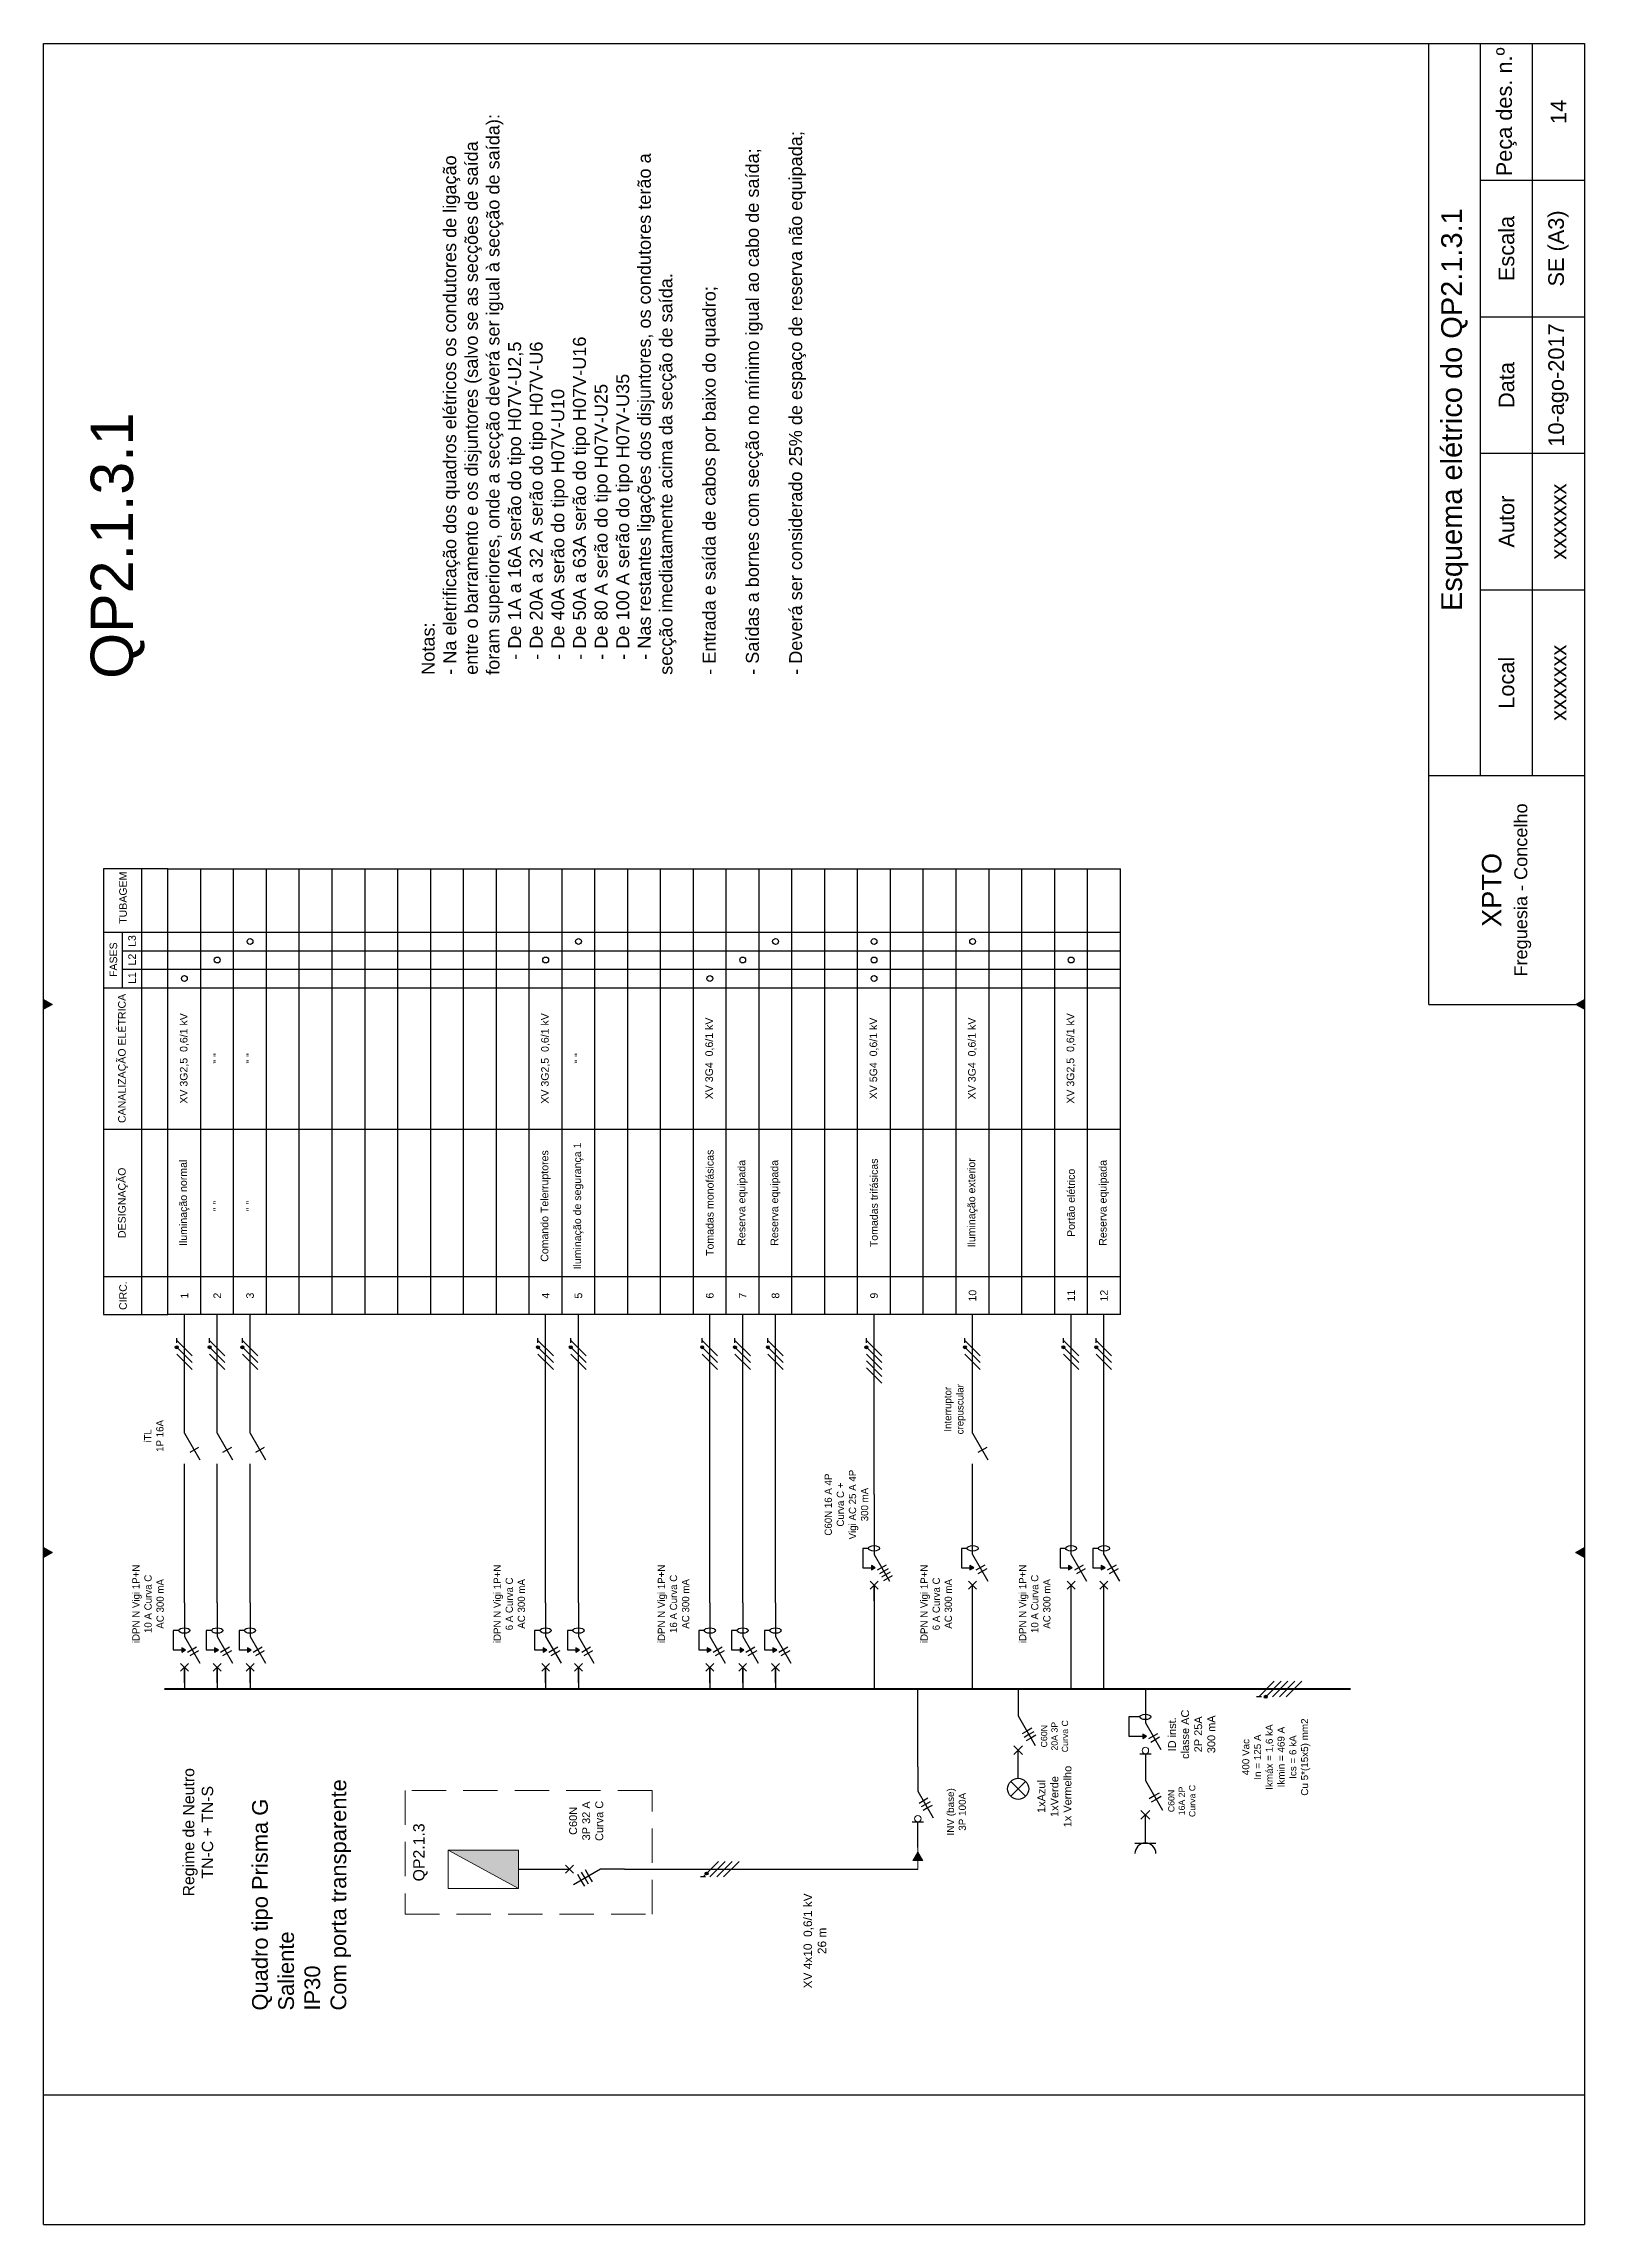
# Model space of a CAD drawing. Header units: millimetres. Extents: x -32 to 1412, y -324 to 2887.
# Drawn here: x 1006 to 1148.5, y 2384.6 to 2586.4 of the extents above; entities that cross this region are included whole.
import ezdxf

# ---------------------------------------------------------------- set-up
doc = ezdxf.new("R2010")
doc.units = ezdxf.units.MM
doc.header["$LTSCALE"] = 0.5
doc.linetypes.add('DASHDOT', pattern=[25.4, 12.7, -6.35, 0, -6.35])
doc.linetypes.add('HIDDEN', pattern=[9.525, 6.35, -3.175])
doc.layers.get('0').update_dxf_attribs({"linetype": 'CONTINUOUS'})
for name, color, linetype in [('aparelhagem', 3, 'CONTINUOUS'), ('ESQUADRIA', 7, 'CONTINUOUS'), ('Iluminacao Seguranca', 3, 'CONTINUOUS'), ('LEGENDA', 1, 'CONTINUOUS'), ('TEXTO', 7, 'ByBlock')]:
    doc.layers.add(name, color=color, linetype=linetype)
doc.layers.add('barramentos', color=1, linetype='CONTINUOUS', lineweight=50)
doc.layers.add('ESQUEMA', color=3, linetype='CONTINUOUS', lineweight=0)
doc.styles.add('ITED_3', font='romans.shx', dxfattribs={"width": 0.9, "height": 0.1})

msp = doc.modelspace()

# ---------------------------------------------------------------- hatches: boundary and pattern name
for points in [[(1006.745, 2497.522), (1005.951, 2497.064), (1005.951, 2497.98)], [(1147.718, 2497.522), (1148.511, 2497.98), (1148.511, 2497.064)], [(1006.745, 2446.79), (1005.951, 2446.332), (1005.951, 2447.248)], [(1147.718, 2446.79), (1148.511, 2447.248), (1148.511, 2446.332)]]:
    msp.add_hatch(color=7).paths.add_polyline_path(points)
at = {"layer": 'aparelhagem'}
h = msp.add_hatch(color=256, dxfattribs=at)
edge = h.paths.add_edge_path()
edge.add_arc((1018.263, 2465.786), 0.138, 0, 360)
h = msp.add_hatch(color=256, dxfattribs=at)
edge = h.paths.add_edge_path()
edge.add_arc((1021.302, 2465.786), 0.138, 0, 360)
h = msp.add_hatch(color=256, dxfattribs=at)
edge = h.paths.add_edge_path()
edge.add_arc((1024.341, 2465.786), 0.138, 0, 360)
h = msp.add_hatch(color=256, dxfattribs=at)
edge = h.paths.add_edge_path()
edge.add_arc((1051.689, 2465.786), 0.138, 0, 360)
h = msp.add_hatch(color=256, dxfattribs=at)
edge = h.paths.add_edge_path()
edge.add_arc((1054.728, 2465.786), 0.138, 0, 360)
h = msp.add_hatch(color=256, dxfattribs=at)
edge = h.paths.add_edge_path()
edge.add_arc((1066.883, 2465.786), 0.138, 0, 360)
h = msp.add_hatch(color=256, dxfattribs=at)
edge = h.paths.add_edge_path()
edge.add_arc((1069.921, 2465.786), 0.138, 0, 360)
h = msp.add_hatch(color=256, dxfattribs=at)
edge = h.paths.add_edge_path()
edge.add_arc((1072.96, 2465.786), 0.138, 0, 360)
h = msp.add_hatch(color=256, dxfattribs=at)
edge = h.paths.add_edge_path()
edge.add_arc((1082.076, 2465.786), 0.138, 0, 360)
h = msp.add_hatch(color=256, dxfattribs=at)
edge = h.paths.add_edge_path()
edge.add_arc((1091.192, 2465.786), 0.138, 0, 360)
h = msp.add_hatch(color=256, dxfattribs=at)
edge = h.paths.add_edge_path()
edge.add_arc((1100.309, 2465.786), 0.138, 0, 360)
h = msp.add_hatch(color=256, dxfattribs=at)
edge = h.paths.add_edge_path()
edge.add_arc((1103.347, 2465.786), 0.138, 0, 360)
for points in [[(1082.545, 2445.178), (1082.896, 2445.382), (1082.545, 2445.585)], [(1091.661, 2445.178), (1092.013, 2445.382), (1091.661, 2445.585)], [(1100.777, 2445.178), (1101.129, 2445.382), (1100.777, 2445.585)], [(1103.816, 2445.178), (1104.167, 2445.382), (1103.816, 2445.585)], [(1018.732, 2437.574), (1019.084, 2437.777), (1018.732, 2437.98)], [(1021.77, 2437.574), (1022.122, 2437.777), (1021.77, 2437.98)], [(1024.809, 2437.574), (1025.161, 2437.777), (1024.809, 2437.98)], [(1052.157, 2437.574), (1052.509, 2437.777), (1052.157, 2437.98)], [(1055.196, 2437.574), (1055.548, 2437.777), (1055.196, 2437.98)], [(1067.351, 2437.574), (1067.703, 2437.777), (1067.351, 2437.98)], [(1070.39, 2437.574), (1070.742, 2437.777), (1070.39, 2437.98)], [(1073.428, 2437.574), (1073.78, 2437.777), (1073.428, 2437.98)], [(1107.651, 2429.576), (1108.003, 2429.779), (1107.651, 2429.982)]]:
    msp.add_hatch(color=256, dxfattribs=at).paths.add_polyline_path(points)
h = msp.add_hatch(color=256, dxfattribs=at)
edge = h.paths.add_edge_path()
edge.add_arc((1119.029, 2433.442), 0.138, 0, 360)
h = msp.add_hatch(color=256, dxfattribs=at)
edge = h.paths.add_edge_path()
edge.add_arc((1067.286, 2417.082), 0.138, 0, 360)
at = {"layer": 'ESQUEMA', "ltscale": 0.05}
msp.add_hatch(color=256, dxfattribs=at).paths.add_polyline_path([(1049.903, 2415.705), (1049.903, 2419.241), (1043.379, 2419.241)])
at = {"layer": 'ESQUEMA'}
msp.add_hatch(color=256, dxfattribs=at).paths.add_polyline_path([(1086.837, 2419.1), (1086.371, 2418.292), (1087.304, 2418.292)])

# ---------------------------------------------------------------- linework, layer by layer
at = {"color": 7}
for points in [[(1006.745, 2497.522), (1005.951, 2497.064), (1005.951, 2497.98)], [(1147.718, 2497.522), (1148.511, 2497.98), (1148.511, 2497.064)], [(1006.745, 2446.79), (1005.951, 2446.332), (1005.951, 2447.248)], [(1147.718, 2446.79), (1148.511, 2447.248), (1148.511, 2446.332)]]:
    msp.add_lwpolyline(points, close=True, dxfattribs=at)
at = {"layer": 'aparelhagem'}
for p, q in [((1018.976, 2457.845), (1018.976, 2468.804)), ((1022.015, 2457.845), (1022.015, 2468.804)), ((1025.053, 2457.845), (1025.053, 2468.804)), ((1052.402, 2454.995), (1052.402, 2468.804)), ((1055.44, 2454.995), (1055.44, 2468.804)), ((1067.595, 2454.995), (1067.595, 2468.804)), ((1070.634, 2454.995), (1070.634, 2468.804)), ((1073.673, 2454.995), (1073.673, 2468.804)), ((1082.789, 2456.766), (1082.789, 2468.804)), ((1091.905, 2457.845), (1091.905, 2468.804)), ((1101.021, 2457.845), (1101.021, 2468.804)), ((1104.06, 2457.845), (1104.06, 2468.804)), ((1018.263, 2466.42), (1019.689, 2464.994)), ((1021.302, 2466.42), (1022.727, 2464.994)), ((1024.341, 2466.42), (1025.766, 2464.994)), ((1051.689, 2466.42), (1053.114, 2464.994)), ((1054.728, 2466.42), (1056.153, 2464.994)), ((1066.883, 2466.42), (1068.308, 2464.994)), ((1069.921, 2466.42), (1071.347, 2464.994)), ((1072.96, 2466.42), (1074.385, 2464.994)), ((1082.076, 2466.42), (1083.501, 2464.994)), ((1091.192, 2466.42), (1092.618, 2464.994)), ((1100.309, 2466.42), (1101.734, 2464.994)), ((1103.347, 2466.42), (1104.772, 2464.994)), ((1018.263, 2465.786), (1019.689, 2464.361)), ((1018.263, 2465.152), (1019.689, 2463.727)), ((1021.302, 2465.786), (1022.727, 2464.361)), ((1021.302, 2465.152), (1022.727, 2463.727)), ((1024.341, 2465.786), (1025.766, 2464.361)), ((1024.341, 2465.152), (1025.766, 2463.727)), ((1051.689, 2465.786), (1053.114, 2464.361)), ((1051.689, 2465.152), (1053.114, 2463.727)), ((1054.728, 2465.786), (1056.153, 2464.361)), ((1054.728, 2465.152), (1056.153, 2463.727)), ((1066.883, 2465.786), (1068.308, 2464.361)), ((1066.883, 2465.152), (1068.308, 2463.727)), ((1069.921, 2465.786), (1071.347, 2464.361)), ((1069.921, 2465.152), (1071.347, 2463.727)), ((1072.96, 2465.786), (1074.385, 2464.361)), ((1072.96, 2465.152), (1074.385, 2463.727)), ((1082.076, 2465.786), (1083.501, 2464.361)), ((1082.076, 2465.152), (1083.501, 2463.727)), ((1082.076, 2464.518), (1083.501, 2463.093)), ((1091.192, 2465.786), (1092.618, 2464.361)), ((1091.192, 2465.152), (1092.618, 2463.727)), ((1100.309, 2465.786), (1101.734, 2464.361)), ((1100.309, 2465.152), (1101.734, 2463.727)), ((1103.347, 2465.786), (1104.772, 2464.361)), ((1103.347, 2465.152), (1104.772, 2463.727)), ((1082.076, 2463.885), (1083.501, 2462.46)), ((1018.976, 2457.845), (1020.401, 2455.377)), ((1018.976, 2457.845), (1020.401, 2455.377)), ((1020.288, 2456.523), (1019.465, 2456.048)), ((1022.015, 2457.845), (1023.44, 2455.377)), ((1022.015, 2457.845), (1023.44, 2455.377)), ((1023.327, 2456.523), (1022.503, 2456.048)), ((1025.053, 2457.845), (1026.478, 2455.377)), ((1025.053, 2457.845), (1026.478, 2455.377)), ((1026.365, 2456.523), (1025.542, 2456.048)), ((1082.789, 2452.155), (1082.789, 2456.766)), ((1091.905, 2457.845), (1093.33, 2455.377)), ((1091.905, 2457.845), (1093.33, 2455.377)), ((1093.217, 2456.523), (1092.394, 2456.048)), ((1101.021, 2446.616), (1101.021, 2457.845)), ((1104.06, 2446.616), (1104.06, 2457.845)), ((1018.976, 2449.161), (1018.976, 2454.995)), ((1022.015, 2449.161), (1022.015, 2454.995)), ((1025.053, 2449.161), (1025.053, 2454.995)), ((1052.402, 2449.161), (1052.402, 2454.995)), ((1055.44, 2449.161), (1055.44, 2454.995)), ((1067.595, 2449.161), (1067.595, 2454.995)), ((1070.634, 2449.161), (1070.634, 2454.995)), ((1073.673, 2449.161), (1073.673, 2454.995)), ((1091.905, 2446.616), (1091.905, 2454.995)), ((1082.789, 2452.155), (1082.789, 2446.616)), ((1018.976, 2442.126), (1018.976, 2449.161)), ((1022.015, 2442.126), (1022.015, 2449.161)), ((1025.053, 2442.126), (1025.053, 2449.161)), ((1052.402, 2442.126), (1052.402, 2449.161)), ((1055.44, 2442.126), (1055.44, 2449.161)), ((1067.595, 2442.126), (1067.595, 2449.161)), ((1070.634, 2442.126), (1070.634, 2449.161)), ((1073.673, 2442.126), (1073.673, 2449.161)), ((1081.765, 2447.175), (1081.765, 2445.382)), ((1082.276, 2447.175), (1081.765, 2447.175)), ((1082.789, 2446.616), (1084.214, 2444.148)), ((1090.881, 2447.175), (1090.881, 2445.382)), ((1091.392, 2447.175), (1090.881, 2447.175)), ((1091.905, 2446.616), (1093.33, 2444.148)), ((1099.997, 2447.175), (1099.997, 2445.382)), ((1100.508, 2447.175), (1099.997, 2447.175)), ((1101.021, 2446.616), (1102.446, 2444.148)), ((1103.036, 2447.175), (1103.036, 2445.382)), ((1103.547, 2447.175), (1103.036, 2447.175)), ((1104.06, 2446.616), (1105.485, 2444.148)), ((1081.765, 2445.382), (1082.662, 2445.382)), ((1082.421, 2443.398), (1083.156, 2444.133)), ((1082.421, 2444.133), (1083.156, 2443.398)), ((1082.421, 2444.133), (1083.156, 2443.398)), ((1082.421, 2443.398), (1083.156, 2444.133)), ((1083.913, 2445.619), (1083.09, 2445.144)), ((1084.101, 2445.294), (1083.278, 2444.819)), ((1084.289, 2444.969), (1083.465, 2444.493)), ((1084.477, 2444.643), (1083.653, 2444.168)), ((1090.881, 2445.382), (1091.778, 2445.382)), ((1091.538, 2443.398), (1092.272, 2444.133)), ((1091.538, 2444.133), (1092.272, 2443.398)), ((1091.538, 2444.133), (1092.272, 2443.398)), ((1091.538, 2443.398), (1092.272, 2444.133)), ((1093.029, 2445.619), (1092.206, 2445.144)), ((1093.217, 2445.294), (1092.394, 2444.819)), ((1099.997, 2445.382), (1100.894, 2445.382)), ((1100.654, 2443.398), (1101.388, 2444.133)), ((1100.654, 2444.133), (1101.388, 2443.398)), ((1100.654, 2444.133), (1101.388, 2443.398)), ((1100.654, 2443.398), (1101.388, 2444.133)), ((1102.145, 2445.619), (1101.322, 2445.144)), ((1102.333, 2445.294), (1101.51, 2444.819)), ((1103.036, 2445.382), (1103.933, 2445.382)), ((1103.692, 2443.398), (1104.427, 2444.133)), ((1103.692, 2444.133), (1104.427, 2443.398)), ((1103.692, 2444.133), (1104.427, 2443.398)), ((1103.692, 2443.398), (1104.427, 2444.133)), ((1105.184, 2445.619), (1104.361, 2445.144)), ((1105.372, 2445.294), (1104.548, 2444.819)), ((1018.976, 2442.126), (1018.976, 2439.011)), ((1022.015, 2442.126), (1022.015, 2439.011)), ((1025.053, 2442.126), (1025.053, 2439.011)), ((1052.402, 2442.126), (1052.402, 2439.011)), ((1055.44, 2442.126), (1055.44, 2439.011)), ((1067.595, 2442.126), (1067.595, 2439.011)), ((1070.634, 2442.126), (1070.634, 2439.011)), ((1073.673, 2442.126), (1073.673, 2439.011)), ((1082.789, 2442.33), (1082.789, 2443.766)), ((1082.789, 2443.766), (1082.789, 2434.155)), ((1091.905, 2434.155), (1091.905, 2443.766)), ((1101.021, 2434.155), (1101.021, 2443.766)), ((1104.06, 2434.155), (1104.06, 2443.766)), ((1017.952, 2439.57), (1017.952, 2437.777)), ((1018.463, 2439.57), (1017.952, 2439.57)), ((1018.976, 2439.011), (1020.401, 2436.543)), ((1020.991, 2439.57), (1020.991, 2437.777)), ((1021.501, 2439.57), (1020.991, 2439.57)), ((1022.015, 2439.011), (1023.44, 2436.543)), ((1024.029, 2439.57), (1024.029, 2437.777)), ((1024.54, 2439.57), (1024.029, 2439.57)), ((1025.053, 2439.011), (1026.478, 2436.543)), ((1051.378, 2439.57), (1051.378, 2437.777)), ((1051.889, 2439.57), (1051.378, 2439.57)), ((1052.402, 2439.011), (1053.827, 2436.543)), ((1054.416, 2439.57), (1054.416, 2437.777)), ((1054.927, 2439.57), (1054.416, 2439.57)), ((1055.44, 2439.011), (1056.865, 2436.543)), ((1066.571, 2439.57), (1066.571, 2437.777)), ((1067.082, 2439.57), (1066.571, 2439.57)), ((1067.595, 2439.011), (1069.02, 2436.543)), ((1069.61, 2439.57), (1069.61, 2437.777)), ((1070.121, 2439.57), (1069.61, 2439.57)), ((1070.634, 2439.011), (1072.059, 2436.543)), ((1072.649, 2439.57), (1072.649, 2437.777)), ((1073.16, 2439.57), (1072.649, 2439.57)), ((1073.673, 2439.011), (1075.098, 2436.543)), ((1017.952, 2437.777), (1018.849, 2437.777)), ((1018.609, 2435.794), (1019.343, 2436.528)), ((1018.609, 2436.528), (1019.343, 2435.794)), ((1018.609, 2436.528), (1019.343, 2435.794)), ((1018.609, 2435.794), (1019.343, 2436.528)), ((1018.976, 2434.725), (1018.976, 2436.161)), ((1018.976, 2436.161), (1018.976, 2434.155)), ((1018.976, 2434.725), (1018.976, 2436.161)), ((1020.1, 2438.015), (1019.277, 2437.539)), ((1020.288, 2437.689), (1019.465, 2437.214)), ((1020.991, 2437.777), (1021.888, 2437.777)), ((1021.647, 2435.794), (1022.382, 2436.528)), ((1021.647, 2436.528), (1022.382, 2435.794)), ((1021.647, 2436.528), (1022.382, 2435.794)), ((1021.647, 2435.794), (1022.382, 2436.528)), ((1022.015, 2434.725), (1022.015, 2436.161)), ((1022.015, 2436.161), (1022.015, 2434.155)), ((1022.015, 2434.725), (1022.015, 2436.161)), ((1023.139, 2438.015), (1022.315, 2437.539)), ((1023.327, 2437.689), (1022.503, 2437.214)), ((1024.029, 2437.777), (1024.926, 2437.777)), ((1024.686, 2435.794), (1025.421, 2436.528)), ((1024.686, 2436.528), (1025.421, 2435.794)), ((1024.686, 2436.528), (1025.421, 2435.794)), ((1024.686, 2435.794), (1025.421, 2436.528)), ((1025.053, 2434.725), (1025.053, 2436.161)), ((1025.053, 2436.161), (1025.053, 2434.155)), ((1025.053, 2434.725), (1025.053, 2436.161)), ((1026.178, 2438.015), (1025.354, 2437.539)), ((1026.365, 2437.689), (1025.542, 2437.214)), ((1051.378, 2437.777), (1052.275, 2437.777)), ((1052.034, 2435.794), (1052.769, 2436.528)), ((1052.034, 2436.528), (1052.769, 2435.794)), ((1052.034, 2436.528), (1052.769, 2435.794)), ((1052.034, 2435.794), (1052.769, 2436.528)), ((1052.402, 2434.725), (1052.402, 2436.161)), ((1052.402, 2436.161), (1052.402, 2434.155)), ((1052.402, 2434.725), (1052.402, 2436.161)), ((1053.526, 2438.015), (1052.703, 2437.539)), ((1053.714, 2437.689), (1052.89, 2437.214)), ((1054.416, 2437.777), (1055.313, 2437.777)), ((1055.073, 2435.794), (1055.808, 2436.528)), ((1055.073, 2436.528), (1055.808, 2435.794)), ((1055.073, 2436.528), (1055.808, 2435.794)), ((1055.073, 2435.794), (1055.808, 2436.528)), ((1055.44, 2434.725), (1055.44, 2436.161)), ((1055.44, 2436.161), (1055.44, 2434.155)), ((1055.44, 2434.725), (1055.44, 2436.161)), ((1056.565, 2438.015), (1055.741, 2437.539)), ((1056.752, 2437.689), (1055.929, 2437.214)), ((1066.571, 2437.777), (1067.468, 2437.777)), ((1067.228, 2435.794), (1067.963, 2436.528)), ((1067.228, 2436.528), (1067.963, 2435.794)), ((1067.228, 2436.528), (1067.963, 2435.794)), ((1067.228, 2435.794), (1067.963, 2436.528)), ((1067.595, 2434.725), (1067.595, 2436.161)), ((1067.595, 2436.161), (1067.595, 2434.155)), ((1067.595, 2434.725), (1067.595, 2436.161)), ((1068.719, 2438.015), (1067.896, 2437.539)), ((1068.907, 2437.689), (1068.084, 2437.214)), ((1069.61, 2437.777), (1070.507, 2437.777)), ((1070.267, 2435.794), (1071.001, 2436.528)), ((1070.267, 2436.528), (1071.001, 2435.794)), ((1070.267, 2436.528), (1071.001, 2435.794)), ((1070.267, 2435.794), (1071.001, 2436.528)), ((1070.634, 2434.725), (1070.634, 2436.161)), ((1070.634, 2436.161), (1070.634, 2434.155)), ((1070.634, 2434.725), (1070.634, 2436.161)), ((1071.758, 2438.015), (1070.935, 2437.539)), ((1071.946, 2437.689), (1071.123, 2437.214)), ((1072.649, 2437.777), (1073.546, 2437.777)), ((1073.305, 2435.794), (1074.04, 2436.528)), ((1073.305, 2436.528), (1074.04, 2435.794)), ((1073.305, 2436.528), (1074.04, 2435.794)), ((1073.305, 2435.794), (1074.04, 2436.528)), ((1073.673, 2434.725), (1073.673, 2436.161)), ((1073.673, 2436.161), (1073.673, 2434.155)), ((1073.673, 2434.725), (1073.673, 2436.161)), ((1074.797, 2438.015), (1073.974, 2437.539)), ((1074.985, 2437.689), (1074.161, 2437.214)), ((1086.837, 2426.958), (1086.837, 2434.155)), ((1096.121, 2434.155), (1096.121, 2431.669)), ((1096.121, 2434.155), (1096.121, 2431.669)), ((1107.895, 2434.155), (1107.895, 2431.013)), ((1118.395, 2433.442), (1119.82, 2434.867)), ((1119.029, 2433.442), (1120.454, 2434.867)), ((1119.662, 2433.442), (1121.087, 2434.867)), ((1120.296, 2433.442), (1121.721, 2434.867)), ((1120.93, 2433.442), (1122.355, 2434.867)), ((1118.629, 2433.442), (1118.161, 2433.442)), ((1096.121, 2431.669), (1097.704, 2428.927)), ((1096.121, 2431.669), (1097.704, 2428.927)), ((1096.936, 2430.257), (1096.479, 2429.993)), ((1097.394, 2430.521), (1096.936, 2430.257)), ((1097.579, 2430.201), (1097.121, 2429.936)), ((1097.579, 2430.201), (1097.121, 2429.936)), ((1106.36, 2431.572), (1106.36, 2429.779)), ((1107.382, 2431.572), (1106.36, 2431.572)), ((1107.895, 2431.013), (1109.32, 2428.545)), ((1109.019, 2430.017), (1108.196, 2429.541)), ((1095.713, 2428.094), (1096.529, 2428.911)), ((1095.713, 2428.911), (1096.529, 2428.094)), ((1095.713, 2428.911), (1096.529, 2428.094)), ((1095.713, 2428.094), (1096.529, 2428.911)), ((1096.121, 2425.894), (1096.121, 2428.502)), ((1097.121, 2429.936), (1096.664, 2429.672)), ((1097.121, 2429.936), (1096.664, 2429.672)), ((1097.307, 2429.616), (1096.849, 2429.352)), ((1097.764, 2429.88), (1097.307, 2429.616)), ((1106.36, 2429.779), (1107.768, 2429.779)), ((1107.375, 2428.163), (1108.414, 2428.163)), ((1107.895, 2428.163), (1107.895, 2425.678)), ((1107.895, 2428.163), (1107.895, 2426.727)), ((1109.207, 2429.691), (1108.384, 2429.216)), ((1086.837, 2426.958), (1086.837, 2424.715)), ((1086.837, 2424.715), (1088.266, 2422.24)), ((1087.776, 2424.042), (1087.363, 2423.804)), ((1096.81, 2425.609), (1095.432, 2424.231)), ((1095.432, 2425.609), (1096.81, 2424.231)), ((1107.895, 2425.678), (1109.478, 2422.935)), ((1107.895, 2425.678), (1109.478, 2422.935)), ((1108.71, 2424.266), (1108.253, 2424.002)), ((1108.895, 2423.945), (1108.438, 2423.681)), ((1108.895, 2423.945), (1108.438, 2423.681)), ((1109.168, 2424.53), (1108.71, 2424.266)), ((1109.353, 2424.209), (1108.895, 2423.945)), ((1109.353, 2424.209), (1108.895, 2423.945)), ((1087.363, 2423.804), (1086.951, 2423.566)), ((1087.552, 2423.478), (1087.139, 2423.239)), ((1087.74, 2423.151), (1087.327, 2422.913)), ((1087.965, 2423.716), (1087.552, 2423.478)), ((1088.153, 2423.39), (1087.74, 2423.151)), ((1107.487, 2422.103), (1108.303, 2422.919)), ((1107.487, 2422.919), (1108.303, 2422.103)), ((1107.487, 2422.919), (1108.303, 2422.103)), ((1107.487, 2422.103), (1108.303, 2422.919)), ((1107.895, 2419.903), (1107.895, 2422.511)), ((1086.316, 2421.857), (1087.358, 2421.857)), ((1086.837, 2419.503), (1086.837, 2421.857)), ((1066.962, 2416.759), (1068.391, 2418.188)), ((1067.598, 2416.759), (1069.027, 2418.188)), ((1068.233, 2416.759), (1069.662, 2418.188)), ((1068.869, 2416.759), (1070.298, 2418.188)), ((1049.903, 2417.473), (1054.611, 2417.473)), ((1054.979, 2417.105), (1054.242, 2417.842)), ((1054.979, 2417.842), (1054.242, 2417.105)), ((1054.979, 2417.842), (1054.242, 2417.105)), ((1054.979, 2417.105), (1054.242, 2417.842)), ((1057.469, 2417.473), (1054.994, 2416.044)), ((1055.694, 2416.449), (1055.376, 2417)), ((1056.012, 2415.898), (1055.694, 2416.449)), ((1056.052, 2416.655), (1055.734, 2417.206)), ((1056.37, 2416.104), (1056.052, 2416.655)), ((1056.41, 2416.862), (1056.092, 2417.413)), ((1056.728, 2416.311), (1056.41, 2416.862)), ((1059.712, 2417.473), (1057.469, 2417.473)), ((1059.712, 2417.473), (1086.837, 2417.473)), ((1066.962, 2416.759), (1066.728, 2416.759)), ((1066.962, 2416.759), (1066.728, 2416.759)), ((1067.196, 2416.759), (1066.962, 2416.759)), ((1067.196, 2416.759), (1066.962, 2416.759))]:
    msp.add_line(p, q, dxfattribs=at)
for points in [[(1082.545, 2445.178), (1082.896, 2445.382), (1082.545, 2445.585)], [(1091.661, 2445.178), (1092.013, 2445.382), (1091.661, 2445.585)], [(1100.777, 2445.178), (1101.129, 2445.382), (1100.777, 2445.585)], [(1103.816, 2445.178), (1104.167, 2445.382), (1103.816, 2445.585)], [(1018.732, 2437.574), (1019.084, 2437.777), (1018.732, 2437.98)], [(1021.77, 2437.574), (1022.122, 2437.777), (1021.77, 2437.98)], [(1024.809, 2437.574), (1025.161, 2437.777), (1024.809, 2437.98)], [(1052.157, 2437.574), (1052.509, 2437.777), (1052.157, 2437.98)], [(1055.196, 2437.574), (1055.548, 2437.777), (1055.196, 2437.98)], [(1067.351, 2437.574), (1067.703, 2437.777), (1067.351, 2437.98)], [(1070.39, 2437.574), (1070.742, 2437.777), (1070.39, 2437.98)], [(1073.428, 2437.574), (1073.78, 2437.777), (1073.428, 2437.98)], [(1107.651, 2429.576), (1108.003, 2429.779), (1107.651, 2429.982)]]:
    msp.add_lwpolyline(points, close=True, dxfattribs=at)
for centre, radius in [((1018.263, 2465.786), 0.138), ((1018.263, 2465.786), 0.138), ((1021.302, 2465.786), 0.138), ((1021.302, 2465.786), 0.138), ((1024.341, 2465.786), 0.138), ((1024.341, 2465.786), 0.138), ((1051.689, 2465.786), 0.138), ((1051.689, 2465.786), 0.138), ((1054.728, 2465.786), 0.138), ((1054.728, 2465.786), 0.138), ((1066.883, 2465.786), 0.138), ((1066.883, 2465.786), 0.138), ((1069.921, 2465.786), 0.138), ((1069.921, 2465.786), 0.138), ((1072.96, 2465.786), 0.138), ((1072.96, 2465.786), 0.138), ((1082.076, 2465.786), 0.138), ((1082.076, 2465.786), 0.138), ((1091.192, 2465.786), 0.138), ((1091.192, 2465.786), 0.138), ((1100.309, 2465.786), 0.138), ((1100.309, 2465.786), 0.138), ((1103.347, 2465.786), 0.138), ((1103.347, 2465.786), 0.138), ((1119.029, 2433.442), 0.138), ((1119.029, 2433.442), 0.138), ((1096.121, 2424.92), 0.974), ((1067.286, 2417.082), 0.138), ((1067.286, 2417.082), 0.138)]:
    msp.add_circle(centre, radius, dxfattribs=at)
msp.add_arc((1107.895, 2418.928), 0.974, 0, 180, dxfattribs=at)
for centre in [(1082.789, 2447.175), (1091.905, 2447.175), (1101.021, 2447.175), (1104.06, 2447.175), (1018.976, 2439.57), (1022.015, 2439.57), (1025.053, 2439.57), (1052.402, 2439.57), (1055.44, 2439.57), (1067.595, 2439.57), (1070.634, 2439.57), (1073.673, 2439.57), (1107.895, 2431.572)]:
    msp.add_ellipse(centre, major_axis=(0.513, 0), ratio=0.4905998, dxfattribs=at)
at = {"layer": 'barramentos'}
msp.add_line((1126.871, 2434.155), (1017.123, 2434.155), dxfattribs=at)
at = {"layer": 'ESQUADRIA'}
for p, q in [((1005.951, 2384.608), (1005.951, 2586.435)), ((1005.951, 2586.435), (1148.511, 2586.435)), ((1134.111, 2497.522), (1134.111, 2586.435)), ((1138.911, 2518.693), (1138.911, 2586.435)), ((1143.711, 2518.693), (1143.711, 2586.435)), ((1148.511, 2586.435), (1148.511, 2384.608)), ((1138.911, 2573.796), (1148.511, 2573.796)), ((1138.911, 2561.158), (1148.511, 2561.158)), ((1138.911, 2548.519), (1148.511, 2548.519)), ((1138.911, 2535.88), (1148.511, 2535.88)), ((1138.911, 2518.693), (1138.911, 2535.88)), ((1134.111, 2518.693), (1148.511, 2518.693)), ((1134.111, 2497.522), (1148.511, 2497.522)), ((1005.951, 2396.608), (1148.511, 2396.608)), ((1005.951, 2384.608), (1148.511, 2384.608))]:
    msp.add_line(p, q, dxfattribs=at)
at = {"layer": 'ESQUEMA'}
msp.add_line((1086.837, 2420.721), (1086.837, 2417.473), dxfattribs=at)
at = {"layer": 'ESQUEMA', "ltscale": 0.05}
for p, q in [((1043.379, 2419.241), (1049.903, 2415.705)), ((1043.379, 2419.241), (1043.379, 2415.705)), ((1049.903, 2419.241), (1043.379, 2419.241)), ((1049.903, 2415.705), (1049.903, 2419.241)), ((1043.379, 2415.705), (1049.903, 2415.705))]:
    msp.add_line(p, q, dxfattribs=at)
at = {"layer": 'ESQUEMA', "linetype": 'HIDDEN'}
msp.add_lwpolyline([(1039.403, 2413.307), (1062.246, 2413.307), (1062.246, 2424.768), (1039.403, 2424.768)], close=True, dxfattribs=at)
at = {"layer": 'ESQUEMA'}
msp.add_lwpolyline([(1086.837, 2419.1), (1086.371, 2418.292), (1087.304, 2418.292)], close=True, dxfattribs=at)
for centre in [(1107.895, 2428.461), (1086.837, 2422.156)]:
    msp.add_circle(centre, 0.298, dxfattribs=at)
at = {"layer": 'Iluminacao Seguranca', "linetype": 'DASHDOT'}
for p, q in [((1018.263, 2466.201), (1018.263, 2466.638)), ((1021.302, 2466.201), (1021.302, 2466.638)), ((1024.341, 2466.201), (1024.341, 2466.638)), ((1051.689, 2466.201), (1051.689, 2466.638)), ((1054.728, 2466.201), (1054.728, 2466.638)), ((1066.883, 2466.201), (1066.883, 2466.638)), ((1069.921, 2466.201), (1069.921, 2466.638)), ((1072.96, 2466.201), (1072.96, 2466.638)), ((1082.076, 2466.201), (1082.076, 2466.638)), ((1091.192, 2466.201), (1091.192, 2466.638)), ((1100.309, 2466.201), (1100.309, 2466.638)), ((1103.347, 2466.201), (1103.347, 2466.638))]:
    msp.add_line(p, q, dxfattribs=at)
at = {"layer": 'Iluminacao Seguranca'}
msp.add_line((1106.921, 2419.903), (1108.869, 2419.903), dxfattribs=at)
at = {"layer": 'LEGENDA'}
for p, q in [((1015.016, 2510.051), (1015.016, 2468.804)), ((1020.495, 2468.804), (1020.495, 2510.051)), ((1023.534, 2468.804), (1023.534, 2510.051)), ((1026.573, 2468.804), (1026.573, 2510.051)), ((1029.611, 2468.804), (1029.611, 2510.051)), ((1032.65, 2468.804), (1032.65, 2510.051)), ((1035.689, 2468.804), (1035.689, 2510.051)), ((1038.728, 2468.804), (1038.728, 2510.051)), ((1041.766, 2468.804), (1041.766, 2510.051)), ((1044.805, 2468.804), (1044.805, 2510.051)), ((1047.844, 2468.804), (1047.844, 2510.051)), ((1050.882, 2468.804), (1050.882, 2510.051)), ((1053.921, 2468.804), (1053.921, 2510.051)), ((1056.96, 2468.804), (1056.96, 2510.051)), ((1059.999, 2468.804), (1059.999, 2510.051)), ((1063.037, 2468.804), (1063.037, 2510.051)), ((1066.076, 2468.804), (1066.076, 2510.051)), ((1069.115, 2468.804), (1069.115, 2510.051)), ((1072.153, 2468.804), (1072.153, 2510.051)), ((1075.192, 2468.804), (1075.192, 2510.051)), ((1078.231, 2468.804), (1078.231, 2510.051)), ((1078.231, 2468.804), (1078.231, 2510.051)), ((1081.269, 2468.804), (1081.269, 2510.051)), ((1081.269, 2468.804), (1081.269, 2510.051)), ((1084.308, 2468.804), (1084.308, 2510.051)), ((1084.308, 2468.804), (1084.308, 2510.051)), ((1087.347, 2468.804), (1087.347, 2510.051)), ((1087.347, 2468.804), (1087.347, 2510.051)), ((1090.386, 2468.804), (1090.386, 2510.051)), ((1090.386, 2468.804), (1090.386, 2510.051)), ((1093.424, 2468.804), (1093.424, 2510.051)), ((1093.424, 2468.804), (1093.424, 2510.051)), ((1096.463, 2468.804), (1096.463, 2510.051)), ((1099.502, 2468.804), (1099.502, 2510.051)), ((1102.54, 2468.804), (1102.54, 2510.051)), ((1105.579, 2468.804), (1105.579, 2510.051)), ((1011.491, 2504.2), (1105.579, 2504.2)), ((1013.254, 2499.052), (1013.254, 2504.2)), ((1013.254, 2502.484), (1105.579, 2502.484)), ((1013.254, 2500.768), (1105.579, 2500.768)), ((1011.491, 2499.052), (1105.579, 2499.052)), ((1011.491, 2485.981), (1105.579, 2485.981))]:
    msp.add_line(p, q, dxfattribs=at)
at = {"layer": 'LEGENDA', "ltscale": 10}
for p, q in [((1017.457, 2510.055), (1105.579, 2510.051)), ((1105.579, 2468.804), (1017.457, 2468.804))]:
    msp.add_line(p, q, dxfattribs=at)
at = {"layer": 'LEGENDA'}
msp.add_lwpolyline([(1017.457, 2468.804), (1017.457, 2510.055), (1011.491, 2510.051), (1011.491, 2468.804)], close=True, dxfattribs=at)
msp.add_lwpolyline([(1011.491, 2472.323), (1105.579, 2472.323)], dxfattribs=at)
for centre in [(1025.053, 2503.342), (1055.44, 2503.342), (1073.673, 2503.342), (1082.789, 2503.342), (1091.905, 2503.342), (1022.015, 2501.626), (1052.402, 2501.626), (1070.634, 2501.626), (1082.789, 2501.626), (1101.021, 2501.626), (1018.976, 2499.91), (1067.595, 2499.91), (1082.789, 2499.91), (1082.789, 2499.91)]:
    msp.add_circle(centre, 0.27, dxfattribs=at)

# ---------------------------------------------------------------- texts
at = {"attachment_point": 1, "rotation": 90}
for s, width, heights, insert, char_height in [('{\\fArial|b0|i0|c0|p34;QP2.1.3.1}', 29.49784, [4.769], (1010.302, 2527.641), 3.92), ('{\\fArial|b0|i0|c0|p34;Quadro tipo Prisma G\\PSaliente \\PIP30\\P}{\\fArial|b0|i0|c0|p34;Com porta transparente}', 25.27031, [10.937], (1025.243, 2404.398), 1.45152)]:
    msp.add_mtext_dynamic_manual_height_columns(s, width=width, gutter_width=12.5, heights=heights, dxfattribs=dict(at, insert=insert, char_height=char_height))
at = {"layer": 'ESQUADRIA', "attachment_point": 5, "rotation": 90, "style": 'ITED_3'}
for s, width, heights, insert, char_height in [('{\\fArial|b0|i0|c0|p34;\\W1;Peça des. n.º}', 12.00834, [0], (1141.311, 2580.116), 1.44), ('{\\fArial|b0|i0|c0|p34;\\W1;14}', 10.15786, [2.693], (1146.111, 2580.116), 1.44), ('{\\fArial|b0|i0|c0|p34;\\W1;Esquema elétrico do QP2.1.3.1}', 63.96904, [0], (1136.511, 2552.564), 1.92), ('{\\fArial|b0|i0|c0|p34;\\W1;Escala}', 3.38711, [0], (1141.311, 2567.477), 1.44), ('{\\fArial|b0|i0|c0|p34;\\W1;SE (A3)}', 11.64146, [3.602], (1146.111, 2567.477), 1.44), ('{\\fArial|b0|i0|c0|p34;\\W1;10-ago-2017}', 11.63338, [3.914], (1146.111, 2554.838), 1.44), ('{\\fArial|b0|i0|c0|p34;\\W1;Data}', 3.38711, [0], (1141.311, 2554.838), 1.44), ('{\\fArial|b0|i0|c0|p34;\\W1;xxxxxxx}', 11.86814, [0], (1146.111, 2542.199), 1.44), ('{\\fArial|b0|i0|c0|p34;\\W1;Autor}', 3.38711, [0], (1141.311, 2542.199), 1.44), ('{\\fArial|b0|i0|c0|p34;\\W1;Local}', 3.38711, [0.741], (1141.311, 2527.286), 1.44), ('{\\fArial|b0|i0|c0|p34;\\W1;xxxxxxx}', 17.90269, [4.202], (1146.111, 2527.286), 1.44), ('{\\fArial|b0|i0|c0|p34;\\H0.7499x;\\W1;XPTO\\H1.3335x;\\P\\H0.49994x;Freguesia - Concelho}', 25.11269, [13.135], (1141.311, 2508.107), 2.40033)]:
    msp.add_mtext_dynamic_manual_height_columns(s, width=width, gutter_width=0.5, heights=heights, dxfattribs=dict(at, insert=insert, char_height=char_height))
at = {"layer": 'LEGENDA', "char_height": 0.7, "attachment_point": 5, "rotation": 90}
for s, insert, width in [('{\\fArial|b0|i0|c0|p34;TUBAGEM}', (1013.301, 2507.391), 12.14998), ('{\\fArial|b0|i0|c0|p34;FASES}', (1012.41, 2501.655), 12.14998), ('{\\fArial|b0|i0|c0|p34;L3}', (1014.135, 2503.38), 12.14998), ('{\\fArial|b0|i0|c0|p34;L2}', (1014.135, 2501.664), 12.14998), ('{\\fArial|b0|i0|c0|p34;L1}', (1014.135, 2499.948), 12.14998), ('{\\fArial|b0|i0|c0|p34;CANALIZAÇÃO ELÉTRICA}', (1013.301, 2492.517), 12.14998), ('{\\fArial|b0|i0|c0|p34;XV 3G2,5  0,6/1 kV}', (1018.976, 2492.517), 12.14998), ('{\\fArial|b0|i0|c0|p34;XV 3G2,5  0,6/1 kV}', (1052.402, 2492.517), 12.14998), ('{\\fArial|b0|i0|c0|p34;XV 3G2,5  0,6/1 kV}', (1101.021, 2492.517), 12.14998), ('{\\fArial|b0|i0|c0|p34;XV 3G4  0,6/1 kV}', (1067.595, 2492.517), 12.14998), ('{\\fArial|b0|i0|c0|p34;XV 5G4  0,6/1 kV}', (1082.789, 2492.517), 12.14998), ('{\\fArial|b0|i0|c0|p34;XV 3G4  0,6/1 kV}', (1091.905, 2492.517), 12.14998), ('{\\fArial|b0|i0|c0|p34;" "}', (1022.015, 2492.517), 12.14998), ('{\\fArial|b0|i0|c0|p34;" "}', (1025.053, 2492.517), 12.14998), ('{\\fArial|b0|i0|c0|p34;" "}', (1055.44, 2492.517), 12.14998), ('{\\fArial|b0|i0|c0|p34;Iluminação de segurança 1}', (1055.44, 2478.858), 12.14998), ('{\\fArial|b0|i0|c0|p34;Iluminação normal}', (1018.976, 2479.152), 12.14998), ('{\\fArial|b0|i0|c0|p34;Comando Telerruptores}', (1052.402, 2478.858), 12.14998), ('{\\fArial|b0|i0|c0|p34;Tomadas monofásicas}', (1067.595, 2479.152), 12.14998), ('{\\fArial|b0|i0|c0|p34;Reserva equipada}', (1070.634, 2479.152), 12.14998), ('{\\fArial|b0|i0|c0|p34;Reserva equipada}', (1073.673, 2479.152), 12.14998), ('{\\fArial|b0|i0|c0|p34;Tomadas trifásicas}', (1082.789, 2479.152), 12.14998), ('{\\fArial|b0|i0|c0|p34;Iluminação exterior}', (1091.905, 2479.152), 12.14998), ('{\\fArial|b0|i0|c0|p34;Reserva equipada}', (1104.06, 2479.152), 12.14998), ('{\\fArial|b0|i0|c0|p34;DESIGNAÇÃO}', (1013.301, 2479.152), 12.14998), ('{\\fArial|b0|i0|c0|p34;Portão elétrico}', (1101.021, 2479.152), 12.14998), ('{\\fArial|b0|i0|c0|p34;" "}', (1022.015, 2478.858), 12.14998), ('{\\fArial|b0|i0|c0|p34;" "}', (1025.053, 2478.858), 12.14998), ('{\\fArial|b0|i0|c0|p34;CIRC.}', (1013.301, 2470.563), 2.69621), ('{\\fArial|b0|i0|c0|p34;1}', (1018.976, 2470.563), 2.69621), ('{\\fArial|b0|i0|c0|p34;2}', (1022.015, 2470.563), 2.69621), ('{\\fArial|b0|i0|c0|p34;3}', (1025.053, 2470.563), 2.69621), ('{\\fArial|b0|i0|c0|p34;4}', (1052.402, 2470.563), 2.69621), ('{\\fArial|b0|i0|c0|p34;5}', (1055.44, 2470.563), 2.69621), ('{\\fArial|b0|i0|c0|p34;6}', (1067.595, 2470.563), 2.69621), ('{\\fArial|b0|i0|c0|p34;7}', (1070.634, 2470.563), 2.69621), ('{\\fArial|b0|i0|c0|p34;8}', (1073.673, 2470.563), 2.69621), ('{\\fArial|b0|i0|c0|p34;9}', (1082.789, 2470.563), 2.69621), ('{\\fArial|b0|i0|c0|p34;10}', (1091.905, 2470.563), 2.69621), ('{\\fArial|b0|i0|c0|p34;11}', (1101.021, 2470.563), 2.69621), ('{\\fArial|b0|i0|c0|p34;12}', (1104.06, 2470.563), 2.69621)]:
    msp.add_mtext(s, dxfattribs=dict(at, insert=insert, width=width))
at = {"layer": 'TEXTO', "rotation": 90}
for s, insert, char_height, width, attachment_point in [('{\\fArial|b0|i0|c0|p34;Notas: \\P- Na eletrificação dos quadros elétricos os condutores de ligação entre o barramento e os disjuntores (salvo se as secções de saída foram superiores, onde a secção deverá ser igual à secção de saída):\\P   - De 1A a 16A serão do tipo H07V-U2,5\\P   - De 20A a 32 A serão do tipo H07V-U6\\P   - De 40A serão do tipo H07V-U10\\P   - De 50A a 63A serão do tipo H07V-U16\\P   - De 80 A serão do tipo H07V-U25\\P   - De 100 A serão do tipo H07V-U35\\P   - Nas restantes ligações dos disjuntores, os condutores terão a secção imediatamente acima da secção de saída.\\P\\P- Entrada e saída de cabos por baixo do quadro;\\P\\P- Saídas a bornes com secção no mínimo igual ao cabo de saída;\\P\\P- Deverá ser considerado 25% de espaço de reserva não equipada;}', (1040.926, 2528.018), 1.2, 51.76502, 1), ('Interruptor crepuscular', (1090.268, 2460.048), 0.672, 7.03994, 5), ('iTL \\P1P 16A', (1016.15, 2457.579), 0.672, 7.03994, 5), ('C60N 16 A 4P \\PCurva C + \\PVigi AC 25 A 4P\\P300 mA', (1080.236, 2451.223), 0.672, 10.77177, 5), ('iDPN N Vigi 1P+N\\P10 A Curva C\\PAC 300 mA', (1015.615, 2442.034), 0.672, 10.77177, 5), ('iDPN N Vigi 1P+N\\P6 A Curva C\\PAC 300 mA', (1049.04, 2442.034), 0.672, 10.77177, 5), ('iDPN N Vigi 1P+N\\P16 A Curva C\\PAC 300 mA', (1064.234, 2442.034), 0.672, 10.77177, 5), ('iDPN N Vigi 1P+N\\P6 A Curva C\\PAC 300 mA', (1088.544, 2442.034), 0.672, 10.77177, 5), ('iDPN N Vigi 1P+N\\P10 A Curva C\\PAC 300 mA', (1097.66, 2442.034), 0.672, 10.77177, 5), ('{\\fArial|b0|i0|c0|p34;ID inst.\\Pclasse AC\\P2P 25A\\P300 mA}', (1112.182, 2429.963), 0.72576, 5.76457, 5), ('{\\fArial|b0|i0|c0|p34;C60N\\P20A 3P\\PCurva C}', (1099.489, 2429.788), 0.58061, 4.23325, 5), ('{\\fArial|b0|i0|c0|p34;400 Vac \\PIn = 125 A\\PIkmáx = 1,6 kA\\PIkmin = 469 A\\PIcs = 6 kA\\PCu 5*(15x5) mm2}', (1120.001, 2427.857), 0.65318, 8.87639, 5), ('{\\fArial|b0|i0|c0|p34;Regime de Neutro\\PTN-C + TN-S}', (1020.245, 2420.898), 1.048, 14.08294, 5), ('{\\fArial|b0|i0|c0|p34;1xAzul\\P1xVerde\\P1x Vermelho}', (1099.484, 2424.206), 0.72576, 7.4567, 5), ('{\\fArial|b0|i0|c0|p34;INV (base)\\P3P 100A}', (1090.41, 2422.792), 0.655, 5.0315, 5), ('{\\fArial|b0|i0|c0|p34;C60N\\P16A 2P\\PCurva C}', (1111.263, 2423.796), 0.58061, 4.23325, 5), ('{\\fArial|b0|i0|c0|p34;C60N\\P3P 32 A\\PCurva C}', (1056.157, 2421.951), 0.72576, 5.5266, 5), ('{\\fArial|b0|i0|c0|p34;QP2.1.3}', (1040.814, 2419.038), 1.048, 12.11037, 5), ('{\\fArial|b0|i0|c0|p34;XV 4x10  0,6/1 kV\\P26 m}', (1077.317, 2410.846), 0.786, 14.52758, 5)]:
    msp.add_mtext(s, dxfattribs=dict(at, insert=insert, char_height=char_height, width=width, attachment_point=attachment_point))

doc.saveas('drawing.dxf')
